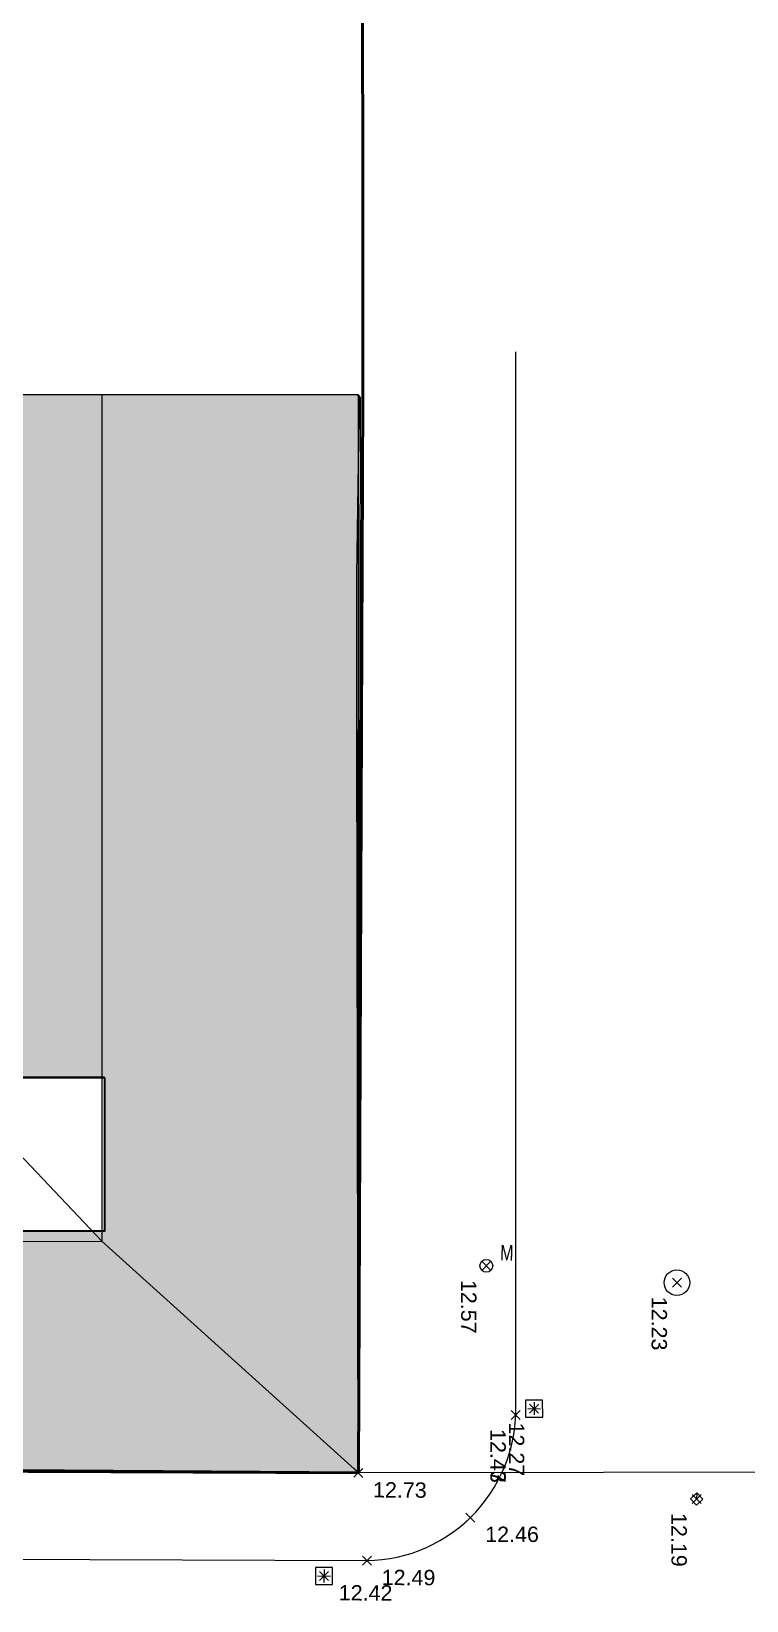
# Model space of a CAD drawing. Header units: metres. Extents: x -208 to 1512, y -277 to 123.
# Drawn here: x 29.3 to 46.05, y 10.1 to 46.85 of the extents above; entities that cross this region are included whole.
import ezdxf
from ezdxf.enums import TextEntityAlignment as Align

# ---------------------------------------------------------------- set-up
doc = ezdxf.new("R2010")
doc.units = ezdxf.units.M
doc.header["$MEASUREMENT"] = 0
for name, color, linetype in [('725 Nachbarbebauung', 7, 'Continuous'), ('730_DKM_Grenzen', 7, 'Continuous'), ('740_WienGV_Flwd-Bebauungsplan', 7, 'Continuous'), ('740_WienGV_Höhenkoten', 7, 'Continuous'), ('740_WienGV_L_Gebäude', 7, 'Continuous'), ('740_WienGV_T_Einbauten', 7, 'Continuous'), ('740_WienGV_T_Gebäude', 7, 'Continuous'), ('740_WienGV_T_Mast', 7, 'Continuous'), ('740_WienGV_T_Straßen_ Gehsteige_ Schienen', 7, 'Continuous')]:
    doc.layers.add(name, color=color, linetype=linetype)
doc.styles.add('ERSTELLTER_STIL_2', font='arial.ttf', dxfattribs={"width": 0.75})
doc.styles.add('ERSTELLTER_STIL_3', font='arial.ttf')

# ---------------------------------------------------------------- blocks, each defined once
blk = doc.blocks.new('Decke_8_4', base_point=(11.747, 24.833))
at = {"layer": '725 Nachbarbebauung', "linetype": 'Continuous', "lineweight": 0, "true_color": 0x1f1f1f}
h = blk.add_hatch(color=250, dxfattribs=at)
h.paths.add_polyline_path([(11.747, 24.833), (11.75, 13.282), (12.369, 13.277), (14.799, 13.261), (36.951, 13.11), (36.921, 30.515), (36.923, 34.123), (36.986, 38.318), (36.917, 38.33), (24.961, 38.349), (24.942, 30.038), (24.254, 29.6), (24.218, 28.691), (22.537, 28.661), (21.386, 27.501), (21.214, 25.684), (20.374, 25.719), (19.748, 24.84)])
h.paths.add_polyline_path([(31.011, 18.767), (28.631, 18.77), (28.625, 22.361), (31.006, 22.358)], flags=0)
at = {"layer": '725 Nachbarbebauung', "color": 8, "linetype": 'Continuous', "lineweight": 13, "flags": 128}
for points in [[(11.747, 24.833), (11.75, 13.282), (12.369, 13.277), (14.799, 13.261), (36.951, 13.11), (36.921, 30.515), (36.923, 34.123), (36.986, 38.318), (36.932, 38.327)], [(11.747, 24.833), (11.75, 13.282), (12.369, 13.277), (14.799, 13.261), (36.951, 13.11), (36.921, 30.515), (36.923, 34.123), (36.986, 38.318), (36.932, 38.327)], [(24.961, 38.339), (24.942, 30.038)], [(24.961, 38.339), (24.942, 30.038)], [(24.942, 30.038), (24.254, 29.6), (24.218, 28.691), (22.537, 28.661), (21.386, 27.501), (21.214, 25.684), (20.374, 25.719), (19.748, 24.84), (11.747, 24.833)], [(24.942, 30.038), (24.254, 29.6), (24.218, 28.691), (22.537, 28.661), (21.386, 27.501), (21.214, 25.684), (20.374, 25.719), (19.748, 24.84), (11.747, 24.833)]]:
    blk.add_lwpolyline(points, dxfattribs=at)
blk.add_lwpolyline([(31.011, 18.767), (31.006, 22.358), (28.625, 22.361), (28.631, 18.77)], close=True, dxfattribs=at)
blk = doc.blocks.new('Dachfläche_2_4', base_point=(24.961, 24.84))
at = {"layer": '725 Nachbarbebauung', "color": 7, "linetype": 'Continuous', "lineweight": 18, "flags": 128}
for points in [[(24.961, 38.349), (30.956, 38.349)], [(24.961, 24.84), (24.961, 38.349)], [(30.956, 38.349), (36.951, 38.349)], [(30.956, 18.516), (30.956, 38.349)], [(36.951, 38.349), (36.951, 13.11)], [(11.747, 24.84), (24.959, 24.84)], [(11.749, 18.583), (11.747, 24.84)], [(30.956, 18.516), (24.959, 24.84)], [(24.959, 24.84), (24.961, 24.84)], [(11.749, 18.583), (30.953, 18.512)], [(11.75, 13.282), (11.749, 18.583)], [(30.953, 18.512), (30.956, 18.516)], [(36.945, 13.11), (30.953, 18.512)], [(36.945, 13.11), (11.75, 13.282)], [(36.951, 13.11), (36.945, 13.11)]]:
    blk.add_lwpolyline(points, dxfattribs=at)
blk = doc.blocks.new('LO000601_2AC5[188]_4', base_point=(44.419, 17.549))
at = {"layer": '740_WienGV_T_Einbauten', "color": 252, "linetype": 'Continuous', "lineweight": 13, "true_color": 0x949494}
blk.add_circle((44.419, 17.549), 0.3, dxfattribs=at)
blk = doc.blocks.new('LO0011_37C5[189]_4', base_point=(44.882, 12.483))
at = {"layer": '740_WienGV_T_Einbauten', "color": 252, "linetype": 'Continuous', "lineweight": 13, "true_color": 0x949494}
for p, q in [((44.885, 12.624), (44.741, 12.485)), ((44.885, 12.624), (44.882, 12.483)), ((45.024, 12.48), (44.885, 12.624)), ((44.741, 12.485), (44.88, 12.341)), ((44.88, 12.341), (45.024, 12.48))]:
    blk.add_line(p, q, dxfattribs=at)
blk = doc.blocks.new('TO0019_3585[202]_4', base_point=(36.152, 10.679))
at = {"layer": '740_WienGV_Höhenkoten', "color": 252, "linetype": 'Continuous', "lineweight": 13, "true_color": 0x949494}
for p, q in [((36.002, 10.682), (36.302, 10.677)), ((36.155, 10.829), (36.149, 10.529))]:
    blk.add_line(p, q, dxfattribs=at)
blk = doc.blocks.new('LO0013_2A75[203]_4', base_point=(39.956, 17.943))
at = {"layer": '740_WienGV_T_Mast', "color": 252, "linetype": 'Continuous', "lineweight": 13, "true_color": 0x949494}
blk.add_circle((39.956, 17.943), 0.15, dxfattribs=at)
at = {"layer": '740_WienGV_T_Mast', "color": 252, "lineweight": 13, "true_color": 0x949494, "style": 'ERSTELLTER_STIL_2'}
blk.add_attdef('M', text='', height=0.36, rotation=358.95, dxfattribs=at).set_placement((40.273, 17.964), align=Align.BOTTOM_LEFT)
blk = doc.blocks.new('TO0019_3585[206]_4', base_point=(41.074, 14.6))
at = {"layer": '740_WienGV_Höhenkoten', "color": 252, "linetype": 'Continuous', "lineweight": 13, "true_color": 0x949494}
for p, q in [((41.077, 14.75), (41.072, 14.45)), ((40.924, 14.603), (41.224, 14.597))]:
    blk.add_line(p, q, dxfattribs=at)
blk = doc.blocks.new('LO0005_2B75[214]_4', base_point=(36.152, 10.679))
at = {"layer": '740_WienGV_T_Einbauten', "color": 252, "linetype": 'Continuous', "lineweight": 13, "true_color": 0x949494}
for p, q in [((35.953, 10.88), (35.951, 10.48)), ((36.353, 10.878), (35.953, 10.88)), ((36.351, 10.478), (36.353, 10.878)), ((35.951, 10.48), (36.351, 10.478))]:
    blk.add_line(p, q, dxfattribs=at)
blk = doc.blocks.new('LO0005_2B75[215]_4', base_point=(41.074, 14.6))
at = {"layer": '740_WienGV_T_Einbauten', "color": 252, "linetype": 'Continuous', "lineweight": 13, "true_color": 0x949494}
for p, q in [((41.274, 14.8), (40.874, 14.8)), ((40.874, 14.8), (40.875, 14.4)), ((41.275, 14.4), (41.274, 14.8)), ((40.875, 14.4), (41.275, 14.4))]:
    blk.add_line(p, q, dxfattribs=at)
blk = doc.blocks.new('LO0005_2B75[223]_4', base_point=(36.152, 10.679))
at = {"layer": '740_WienGV_T_Einbauten', "color": 252, "linetype": 'Continuous', "lineweight": 13, "true_color": 0x949494}
for p, q in [((35.953, 10.88), (35.951, 10.48)), ((36.353, 10.878), (35.953, 10.88)), ((36.351, 10.478), (36.353, 10.878)), ((35.951, 10.48), (36.351, 10.478))]:
    blk.add_line(p, q, dxfattribs=at)
blk = doc.blocks.new('LO0005_2B75[224]_4', base_point=(41.074, 14.6))
at = {"layer": '740_WienGV_T_Einbauten', "color": 252, "linetype": 'Continuous', "lineweight": 13, "true_color": 0x949494}
for p, q in [((41.274, 14.8), (40.874, 14.8)), ((40.874, 14.8), (40.875, 14.4)), ((41.275, 14.4), (41.274, 14.8)), ((40.875, 14.4), (41.275, 14.4))]:
    blk.add_line(p, q, dxfattribs=at)
blk = doc.blocks.new('DEF01_4155[321]_4', base_point=(36.152, 10.679))
at = {"layer": '740_WienGV_Höhenkoten', "color": 252, "linetype": 'Continuous', "lineweight": 13, "true_color": 0x949494}
for p, q in [((36.258, 10.785), (36.045, 10.574)), ((36.046, 10.786), (36.257, 10.573))]:
    blk.add_line(p, q, dxfattribs=at)
at = {"layer": '740_WienGV_Höhenkoten', "color": 252, "lineweight": 13, "true_color": 0x949494, "style": 'ERSTELLTER_STIL_3'}
blk.add_attdef('HOEHE', text='', height=0.36, rotation=359.7788, dxfattribs=at).set_placement((36.497, 10.287), align=Align.MIDDLE_LEFT)
blk = doc.blocks.new('DEF01_4155[325]_4', base_point=(41.074, 14.6))
at = {"layer": '740_WienGV_Höhenkoten', "color": 252, "linetype": 'Continuous', "lineweight": 13, "true_color": 0x949494}
for p, q in [((41.181, 14.706), (40.968, 14.494)), ((41.18, 14.494), (40.968, 14.706))]:
    blk.add_line(p, q, dxfattribs=at)
at = {"layer": '740_WienGV_Höhenkoten', "color": 252, "lineweight": 13, "true_color": 0x949494, "style": 'ERSTELLTER_STIL_3'}
blk.add_attdef('HOEHE', text='', height=0.36, rotation=269.9878, dxfattribs=at).set_placement((40.663, 14.274), align=Align.MIDDLE_LEFT)
blk = doc.blocks.new('DEF01_4155[364]_4', base_point=(37.159, 11.041))
at = {"layer": '740_WienGV_T_Straßen_ Gehsteige_ Schienen', "color": 252, "linetype": 'Continuous', "lineweight": 13, "true_color": 0x949494}
for p, q in [((37.265, 11.147), (37.052, 10.935)), ((37.053, 11.147), (37.264, 10.934))]:
    blk.add_line(p, q, dxfattribs=at)
at = {"layer": '740_WienGV_T_Straßen_ Gehsteige_ Schienen', "color": 252, "lineweight": 13, "true_color": 0x949494, "style": 'ERSTELLTER_STIL_3'}
blk.add_attdef('HOEHE', text='', height=0.36, rotation=359.7788, dxfattribs=at).set_placement((37.503, 10.646), align=Align.MIDDLE_LEFT)
blk = doc.blocks.new('DEF01_4155[389]_4', base_point=(40.642, 14.448))
at = {"layer": '740_WienGV_T_Straßen_ Gehsteige_ Schienen', "color": 252, "linetype": 'Continuous', "lineweight": 13, "true_color": 0x949494}
for p, q in [((40.748, 14.554), (40.535, 14.342)), ((40.748, 14.342), (40.536, 14.554))]:
    blk.add_line(p, q, dxfattribs=at)
at = {"layer": '740_WienGV_T_Straßen_ Gehsteige_ Schienen', "color": 252, "lineweight": 13, "true_color": 0x949494, "style": 'ERSTELLTER_STIL_3'}
blk.add_attdef('HOEHE', text='', height=0.36, rotation=269.9878, dxfattribs=at).set_placement((40.23, 14.119), align=Align.MIDDLE_LEFT)
blk = doc.blocks.new('DEF01_4155[402]_4', base_point=(40.642, 14.448))
at = {"layer": '740_WienGV_T_Straßen_ Gehsteige_ Schienen', "color": 252, "linetype": 'Continuous', "lineweight": 13, "true_color": 0x949494}
for p, q in [((40.748, 14.554), (40.535, 14.342)), ((40.748, 14.342), (40.536, 14.554))]:
    blk.add_line(p, q, dxfattribs=at)
at = {"layer": '740_WienGV_T_Straßen_ Gehsteige_ Schienen', "color": 252, "lineweight": 13, "true_color": 0x949494, "style": 'ERSTELLTER_STIL_3'}
blk.add_attdef('HOEHE', text='', height=0.36, rotation=269.9878, dxfattribs=at).set_placement((40.23, 14.122), align=Align.MIDDLE_LEFT)
blk = doc.blocks.new('DEF01_4155[416]_4', base_point=(36.956, 13.095))
at = {"layer": '740_WienGV_T_Gebäude', "color": 252, "linetype": 'Continuous', "lineweight": 13, "true_color": 0x949494}
for p, q in [((37.063, 13.2), (36.849, 12.99)), ((36.851, 13.202), (37.061, 12.988))]:
    blk.add_line(p, q, dxfattribs=at)
at = {"layer": '740_WienGV_T_Gebäude', "color": 252, "lineweight": 13, "true_color": 0x949494, "style": 'ERSTELLTER_STIL_3'}
blk.add_attdef('HOEHE', text='', height=0.36, rotation=359.5863, dxfattribs=at).set_placement((37.3, 12.699), align=Align.MIDDLE_LEFT)
blk = doc.blocks.new('DEF01_4155[436]_4', base_point=(39.581, 12.048))
at = {"layer": '740_WienGV_T_Straßen_ Gehsteige_ Schienen', "color": 252, "linetype": 'Continuous', "lineweight": 13, "true_color": 0x949494}
for p, q in [((39.475, 12.154), (39.688, 11.942)), ((39.687, 12.154), (39.476, 11.941))]:
    blk.add_line(p, q, dxfattribs=at)
at = {"layer": '740_WienGV_T_Straßen_ Gehsteige_ Schienen', "color": 252, "lineweight": 13, "true_color": 0x949494, "style": 'ERSTELLTER_STIL_3'}
blk.add_attdef('HOEHE', text='', height=0.36, rotation=0.086, dxfattribs=at).set_placement((39.928, 11.654), align=Align.MIDDLE_LEFT)
blk = doc.blocks.new('DEF01_4155[440]_4', base_point=(39.956, 17.943))
at = {"layer": '740_WienGV_T_Mast', "color": 252, "linetype": 'Continuous', "lineweight": 13, "true_color": 0x949494}
for p, q in [((40.062, 18.049), (39.849, 17.837)), ((40.062, 17.837), (39.85, 18.049))]:
    blk.add_line(p, q, dxfattribs=at)
at = {"layer": '740_WienGV_T_Mast', "color": 252, "lineweight": 13, "true_color": 0x949494, "style": 'ERSTELLTER_STIL_3'}
blk.add_attdef('HOEHE', text='', height=0.36, rotation=269.9633, dxfattribs=at).set_placement((39.544, 17.614), align=Align.MIDDLE_LEFT)
blk = doc.blocks.new('DEF01_4155[455]_4', base_point=(44.882, 12.483))
at = {"layer": '740_WienGV_T_Einbauten', "color": 252, "linetype": 'Continuous', "lineweight": 13, "true_color": 0x949494}
for p, q in [((44.988, 12.589), (44.776, 12.377)), ((44.988, 12.376), (44.776, 12.589))]:
    blk.add_line(p, q, dxfattribs=at)
at = {"layer": '740_WienGV_T_Einbauten', "color": 252, "lineweight": 13, "true_color": 0x949494, "style": 'ERSTELLTER_STIL_3'}
blk.add_attdef('HOEHE', text='', height=0.36, rotation=269.9633, dxfattribs=at).set_placement((44.471, 12.154), align=Align.MIDDLE_LEFT)
blk = doc.blocks.new('DEF01_4155[466]_4', base_point=(44.419, 17.549))
at = {"layer": '740_WienGV_T_Einbauten', "color": 252, "linetype": 'Continuous', "lineweight": 13, "true_color": 0x949494}
for p, q in [((44.525, 17.655), (44.313, 17.443)), ((44.525, 17.443), (44.313, 17.655))]:
    blk.add_line(p, q, dxfattribs=at)
at = {"layer": '740_WienGV_T_Einbauten', "color": 252, "lineweight": 13, "true_color": 0x949494, "style": 'ERSTELLTER_STIL_3'}
blk.add_attdef('HOEHE', text='', height=0.36, rotation=269.9633, dxfattribs=at).set_placement((44.007, 17.22), align=Align.MIDDLE_LEFT)

msp = doc.modelspace()

# ---------------------------------------------------------------- linework, layer by layer
at = {"layer": '730_DKM_Grenzen', "color": 8, "linetype": 'Continuous', "lineweight": 13}
for points in [[(36.998, 38.298), (36.956, 13.095)], [(36.956, 13.095), (11.755, 13.277)], [(54.182, 13.118), (36.956, 13.095)]]:
    msp.add_lwpolyline(points, dxfattribs=at)
at = {"layer": '740_WienGV_Flwd-Bebauungsplan', "color": 1, "linetype": 'Continuous', "lineweight": 50, "true_color": 0xfb0106}
msp.add_lwpolyline([(37.048, 83.715), (37.038, 80.656), (37.059, 38.333), (36.956, 13.095), (11.801, 13.197), (-19.391, 13.149)], dxfattribs=at)
at = {"layer": '740_WienGV_L_Gebäude', "color": 7, "linetype": 'Continuous', "lineweight": 25}
msp.add_lwpolyline([(28.639, 18.758), (28.634, 22.349), (31.015, 22.345), (31.019, 18.755)], close=True, dxfattribs=at)
at = {"layer": '740_WienGV_T_Gebäude', "color": 7, "linetype": 'Continuous', "lineweight": 18}
for p, q in [((36.956, 13.095), (36.933, 30.5)), ((14.804, 13.255), (36.956, 13.095))]:
    msp.add_line(p, q, dxfattribs=at)
at = {"layer": '740_WienGV_T_Straßen_ Gehsteige_ Schienen', "color": 8, "linetype": 'Continuous', "lineweight": 13}
for p, q in [((40.642, 14.448), (40.647, 39.348)), ((24.714, 11.089), (37.159, 11.041))]:
    msp.add_line(p, q, dxfattribs=at)
msp.add_lwpolyline([(37.159, 11.041), (37.338, 11.048), (37.516, 11.064), (37.694, 11.089), (37.869, 11.123), (38.043, 11.166), (38.215, 11.217), (38.384, 11.278), (38.549, 11.346), (38.711, 11.424), (38.869, 11.509), (39.022, 11.602), (39.17, 11.702), (39.313, 11.81), (39.45, 11.926), (39.581, 12.048), (39.706, 12.176), (39.825, 12.311), (39.936, 12.451), (40.04, 12.597), (40.136, 12.748), (40.225, 12.904), (40.305, 13.064), (40.378, 13.228), (40.442, 13.395), (40.497, 13.566), (40.544, 13.739), (40.582, 13.914), (40.611, 14.091), (40.631, 14.269), (40.642, 14.448)], dxfattribs=at)

# ---------------------------------------------------------------- block references
at = {"layer": '725 Nachbarbebauung', "color": 8, "linetype": 'Continuous', "lineweight": 13}
msp.add_blockref('Decke_8_4', (11.747, 24.833), dxfattribs=at)
at = {"layer": '725 Nachbarbebauung', "color": 7, "linetype": 'Continuous', "lineweight": 18}
msp.add_blockref('Dachfläche_2_4', (24.961, 24.84), dxfattribs=at)
at = {"layer": '740_WienGV_Höhenkoten', "color": 252, "linetype": 'Continuous', "lineweight": 13, "true_color": 0x949494}
for name, p, values in [('DEF01_4155[325]_4', (41.074, 14.6), {'HOEHE': '12.27'}), ('DEF01_4155[321]_4', (36.152, 10.679), {'HOEHE': '12.42'})]:
    msp.add_blockref(name, p, dxfattribs=at).add_auto_attribs(values)
at = {"layer": '740_WienGV_Höhenkoten', "color": 7, "linetype": 'Continuous', "lineweight": 25}
for name, p in [('TO0019_3585[206]_4', (41.074, 14.6)), ('TO0019_3585[202]_4', (36.152, 10.679))]:
    msp.add_blockref(name, p, dxfattribs=at)
at = {"layer": '740_WienGV_T_Einbauten', "color": 252, "linetype": 'Continuous', "lineweight": 13, "true_color": 0x949494}
for name, p, values in [('DEF01_4155[466]_4', (44.419, 17.549), {'HOEHE': '12.23'}), ('DEF01_4155[455]_4', (44.882, 12.483), {'HOEHE': '12.19'})]:
    msp.add_blockref(name, p, dxfattribs=at).add_auto_attribs(values)
at = {"layer": '740_WienGV_T_Einbauten', "color": 72, "linetype": 'Continuous', "lineweight": 13, "true_color": 0x69e600}
msp.add_blockref('LO000601_2AC5[188]_4', (44.419, 17.549), dxfattribs=at)
at = {"layer": '740_WienGV_T_Einbauten', "color": 252, "linetype": 'Continuous', "lineweight": 13, "true_color": 0x949494}
for name, p in [('LO0005_2B75[215]_4', (41.074, 14.6)), ('LO0005_2B75[224]_4', (41.074, 14.6)), ('LO0011_37C5[189]_4', (44.882, 12.483)), ('LO0005_2B75[214]_4', (36.152, 10.679)), ('LO0005_2B75[223]_4', (36.152, 10.679))]:
    msp.add_blockref(name, p, dxfattribs=at)
at = {"layer": '740_WienGV_T_Gebäude', "color": 252, "linetype": 'Continuous', "lineweight": 13, "true_color": 0x949494}
msp.add_blockref('DEF01_4155[416]_4', (36.956, 13.095), dxfattribs=at).add_auto_attribs({'HOEHE': '12.73'})
at = {"layer": '740_WienGV_T_Mast', "color": 252, "linetype": 'Continuous', "lineweight": 13, "true_color": 0x949494}
ref = msp.add_blockref('LO0013_2A75[203]_4', (39.956, 17.943), dxfattribs=at)
ref.add_attrib('M', 'M', dxfattribs={"color": 252, "lineweight": 13, "true_color": 0x949494, "height": 0.36, "rotation": 358.95, "style": 'ERSTELLTER_STIL_2', "width": 0.75}).set_placement((40.273, 17.964), align=Align.BOTTOM_LEFT)
msp.add_blockref('DEF01_4155[440]_4', (39.956, 17.943), dxfattribs=at).add_auto_attribs({'HOEHE': '12.57'})
at = {"layer": '740_WienGV_T_Straßen_ Gehsteige_ Schienen', "color": 252, "linetype": 'Continuous', "lineweight": 13, "true_color": 0x949494}
for name, p, values in [('DEF01_4155[389]_4', (40.642, 14.448), {'HOEHE': '12.43'}), ('DEF01_4155[402]_4', (40.642, 14.448), {'HOEHE': '12.47'}), ('DEF01_4155[436]_4', (39.581, 12.048), {'HOEHE': '12.46'}), ('DEF01_4155[364]_4', (37.159, 11.041), {'HOEHE': '12.49'})]:
    msp.add_blockref(name, p, dxfattribs=at).add_auto_attribs(values)

doc.saveas('drawing.dxf')
